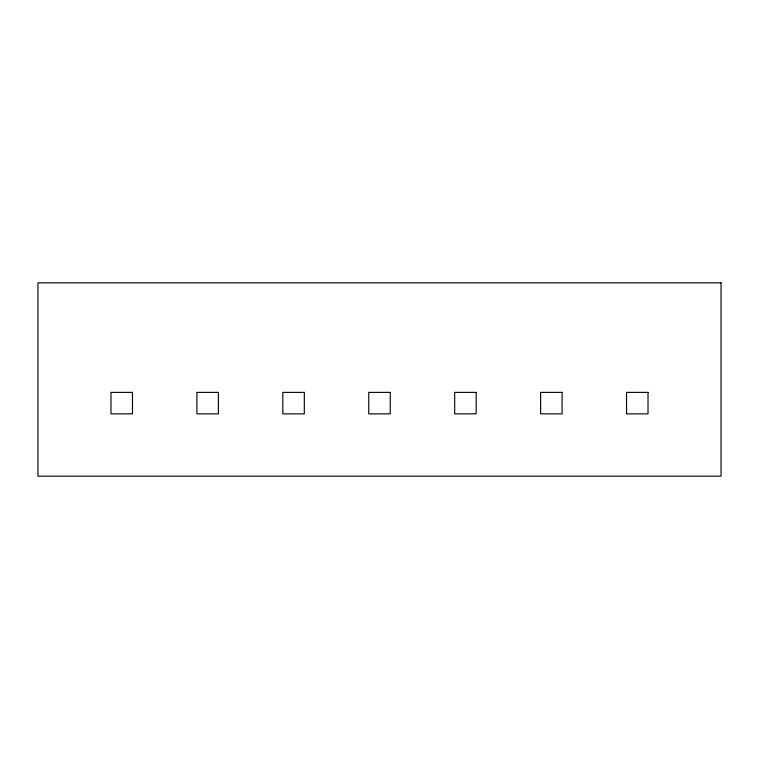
<?xml version="1.0" encoding="UTF-8"?>
<svg xmlns="http://www.w3.org/2000/svg" width="759" height="759" viewBox="0 0 759 759"><rect width="100%" height="100%" fill="white"/><g stroke="black" fill="none" stroke-linecap="round" stroke-linejoin="round"><path stroke-width="1.14" d="M721.05 282.832L37.95 282.832L37.95 476.168L721.05 476.168L721.05 282.832M132.464 392.384L110.985 392.384L110.985 413.873L132.464 413.873L132.464 392.384M218.393 392.384L196.913 392.384L196.913 413.873L218.393 413.873L218.393 392.384M304.312 392.384L282.832 392.384L282.832 413.873L304.312 413.873L304.312 392.384M390.24 392.384L368.76 392.384L368.76 413.873L390.24 413.873L390.24 392.384M476.168 392.384L454.688 392.384L454.688 413.873L476.168 413.873L476.168 392.384M562.087 392.384L540.607 392.384L540.607 413.873L562.087 413.873L562.087 392.384M648.015 392.384L626.536 392.384L626.536 413.873L648.015 413.873L648.015 392.384"/></g></svg>
